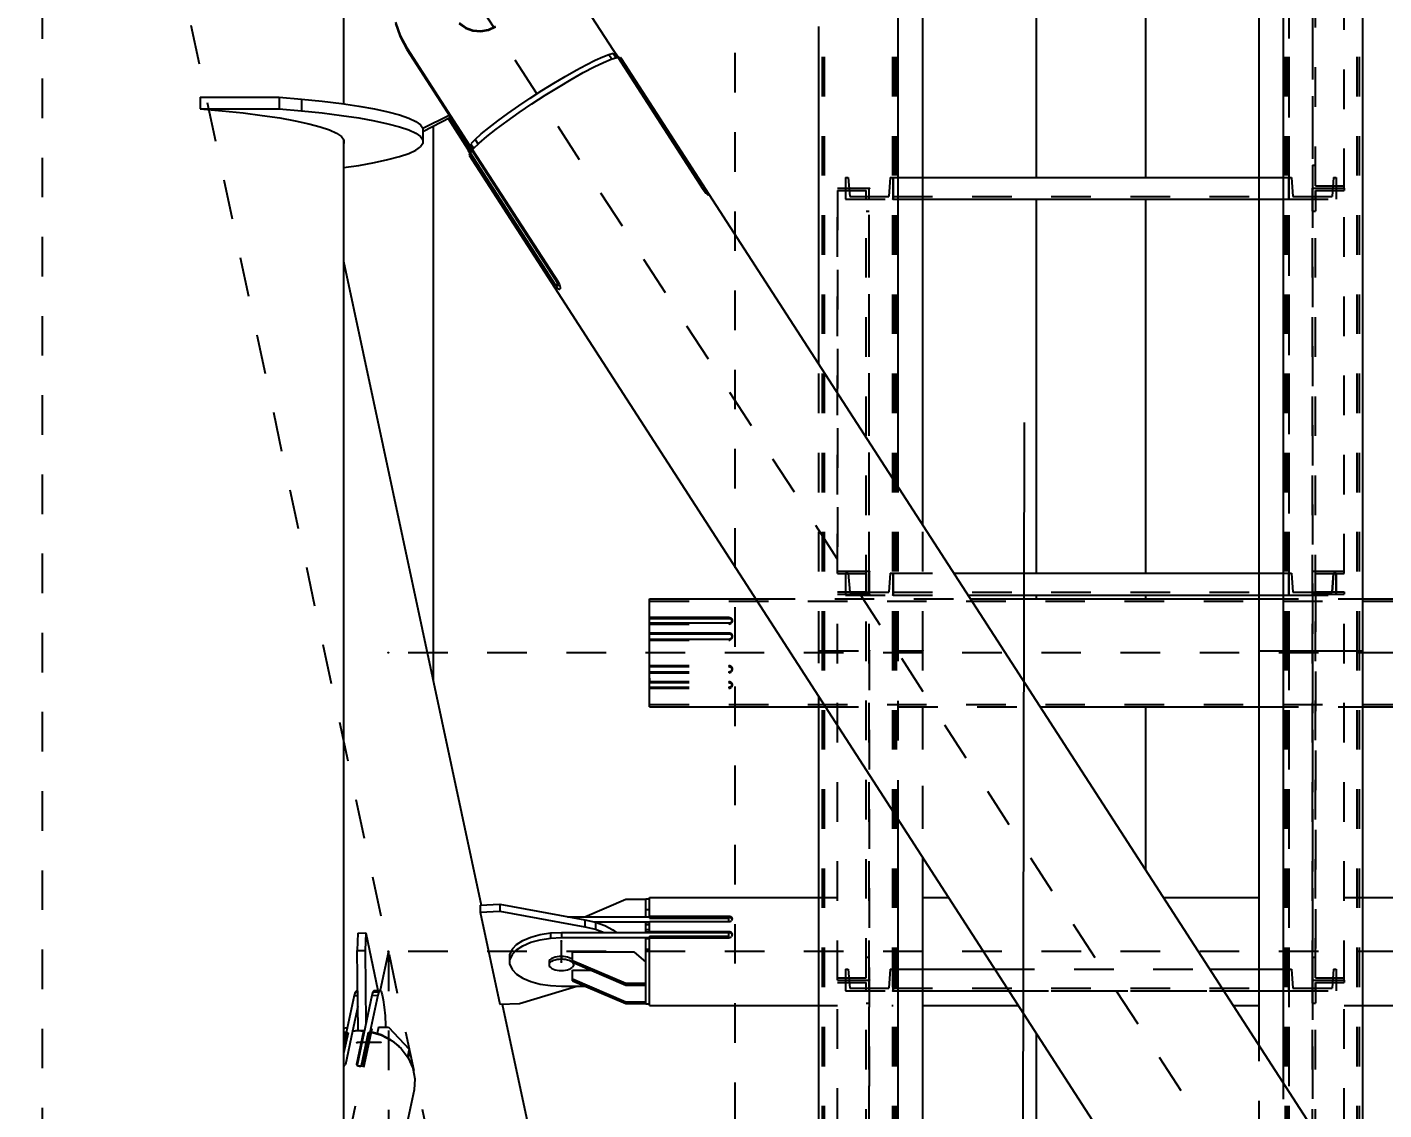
# Model space of a CAD drawing. Header units: millimetres. Extents: x 149919 to 150445, y 136651 to 136866.
# Drawn here: x 150370.775 to 150374.203, y 136803.275 to 136806.009 of the extents above; entities that cross this region are included whole.
import ezdxf

# ---------------------------------------------------------------- set-up
doc = ezdxf.new("R2010")
doc.units = ezdxf.units.MM
doc.header["$LTSCALE"] = 0.25
for name, pattern in [('CENTER', [50.8, 31.75, -6.35, 6.35, -6.35]), ('XKITLINE00', [0]), ('XKITLINE02', [4, 2, -2]), ('XKITLINE03', [6, 3, -1, 1, -1])]:
    doc.linetypes.add(name, pattern=pattern)
doc.styles.add('ROMANS', font='romans.shx')
doc.dimstyles.new('MD300', dxfattribs={"dimtxt": 2.5, "dimasz": 2.5, "dimexe": 1, "dimexo": 1, "dimgap": 0.5, "dimtad": 1, "dimdec": 1, "dimlfac": 50, "dimrnd": 0.5, "dimdsep": 46, "dimtxsty": 'ROMANS', "dimcen": 1, "dimclrd": 146, "dimclre": 146, "dimclrt": 30, "dimadec": 1, "dimazin": 2, "dimtfac": 1, "dimtdec": 1, "dimtmove": 0, "dimatfit": 1, "dimfxl": 1, "dimtolj": 1, "dimtzin": 0, "dimlwd": -1, "dimlwe": -1, "dimarcsym": 0})

# ---------------------------------------------------------------- blocks, each defined once
blk = doc.blocks.new('çatıı')
at = {"color": 8, "linetype": 'CENTER'}
for p, q in [((23075, 16877.2), (23075, 15209.12)), ((22900, 16010.75), (22900, 14354.32)), ((22900, 15740.27), (23075, 14920.27)), ((22900, 15740.27), (23430, 14920.27)), ((23031.21, 15327.62), (23031.21, 15332.93)), ((22987.5, 15330.27), (22900, 14920.27)), ((22987.5, 15330.27), (22987.5, 14510.27)), ((23342.5, 15330.27), (22987.5, 15330.27)), ((22985.57, 15307.31), (22979.6, 15307.23))]:
    blk.add_line(p, q, dxfattribs=at)
at = {"color": 1, "linetype": 'XKITLINE03'}
for p, q in [((23220.98, 16103.17), (23220.98, 15406.22)), ((23122.5, 15406.22), (23122.5, 16090.89)), ((23214.98, 16090.89), (23214.98, 15406.22)), ((23220.98, 15620.48), (23220.98, 15523.03)), ((23109, 15426.29), (23109, 15523.03)), ((23220.98, 15523.03), (23220.98, 15426.29)), ((23115, 15520.28), (23115, 15520.28)), ((23115, 15520.28), (23214.98, 15520.28)), ((23214.98, 15520.28), (23214.98, 15520.28)), ((23109, 15323.03), (23109, 15420.47)), ((23115, 15420.28), (23214.98, 15420.28)), ((23115, 15420.28), (23115, 15420.28)), ((23214.98, 15420.28), (23214.98, 15420.28)), ((23220.98, 15420.48), (23220.98, 15323.03)), ((23342.49, 15405.71), (22987.49, 15405.71)), ((23109, 15406.22), (23109, 13721.24)), ((23122.5, 13721.24), (23122.5, 15406.22)), ((23214.98, 15406.22), (23214.98, 13721.24)), ((23220.97, 15406.22), (23220.98, 13721.24)), ((23109, 15226.29), (23109, 15323.03)), ((23220.98, 15323.03), (23220.98, 15226.29)), ((23115, 15320.28), (23214.98, 15320.28)), ((23115, 15320.28), (23115, 15320.28)), ((23214.98, 15320.28), (23214.98, 15320.28))]:
    blk.add_line(p, q, dxfattribs=at)
at = {"color": 116, "linetype": 'XKITLINE02', "true_color": 0x136734}
for p, q in [((23115, 15406.22), (23115, 16090.89)), ((23115.85, 15406.22), (23115.85, 16090.89)), ((23122.5, 15406.22), (23122.5, 16090.89)), ((23214.13, 15406.22), (23214.13, 16090.89)), ((23214.98, 15406.22), (23214.98, 16090.89)), ((23214.53, 15406.22), (23214.53, 16090.12)), ((23215.06, 15406.22), (23215.06, 16090.06)), ((23232.3, 15406.22), (23232.3, 16090.06)), ((23232.83, 15406.22), (23232.83, 16090.12)), ((23207.48, 15406.22), (23207.48, 16028.83)), ((23122.5, 15406.22), (23122.5, 15976.69)), ((23207.48, 15406.22), (23207.48, 15763.1)), ((23220.98, 15626.28), (23220.98, 15528.83)), ((23221.78, 15523.61), (23221.78, 15626.28)), ((23228.98, 15523.03), (23228.98, 15621.06)), ((23220.98, 15620.48), (23220.98, 15523.03)), ((23115, 15406.22), (23115, 15583.87)), ((23115.45, 15406.22), (23115.45, 15583.02)), ((23114.92, 15406.22), (23114.92, 15582.49)), ((23097.15, 15406.22), (23097.15, 15564.72)), ((23097.68, 15406.22), (23097.68, 15565.26)), ((23220.98, 15528.83), (23220.98, 15523.03)), ((23220.98, 15528.83), (23221.78, 15528.83)), ((23103, 15525.78), (23103.68, 15525.78)), ((23103, 15525.78), (23103, 15520.28)), ((23103, 15525.78), (23103, 15520.28)), ((23103.68, 15525.78), (23104.06, 15520.98)), ((23103.68, 15525.78), (23104.06, 15520.98)), ((23114.32, 15525.78), (23113.94, 15520.98)), ((23114.32, 15525.78), (23113.94, 15520.98)), ((23114.32, 15525.78), (23115, 15525.78)), ((23115, 15525.78), (23115, 15520.28)), ((23115, 15525.78), (23115, 15520.28)), ((23115, 15520.28), (23115, 15525.78)), ((23115, 15525.78), (23122.5, 15525.78)), ((23207.48, 15525.78), (23214.98, 15525.78)), ((23214.98, 15525.78), (23214.98, 15520.28)), ((23214.98, 15525.78), (23215.66, 15525.78)), ((23214.98, 15525.78), (23214.98, 15520.28)), ((23214.98, 15520.28), (23214.98, 15525.78)), ((23215.66, 15525.78), (23216.04, 15520.98)), ((23215.66, 15525.78), (23216.04, 15520.98)), ((23226.3, 15525.78), (23225.92, 15520.98)), ((23226.3, 15525.78), (23225.92, 15520.98)), ((23226.3, 15525.78), (23226.98, 15525.78)), ((23226.98, 15525.78), (23226.98, 15520.28)), ((23226.98, 15525.78), (23226.98, 15520.28)), ((23101, 15425.71), (23101, 15523.03)), ((23101, 15523.03), (23109, 15523.03)), ((23101, 15522.44), (23101, 15425.71)), ((23101, 15522.44), (23108.2, 15522.44)), ((23108.2, 15420.46), (23108.2, 15522.44)), ((23109, 15420.46), (23109, 15523.03)), ((23220.98, 15523.03), (23228.98, 15523.03)), ((23220.98, 15517.2), (23220.98, 15523.03)), ((23220.98, 15523.03), (23228.98, 15523.03)), ((23221.78, 15523.61), (23228.98, 15523.61)), ((23221.78, 15522.44), (23221.78, 15517.2)), ((23221.78, 15522.44), (23228.98, 15522.44)), ((23221.78, 15420.46), (23221.78, 15522.44)), ((23228.98, 15523.03), (23228.98, 15522.44)), ((23228.98, 15425.71), (23228.98, 15523.03)), ((23103, 15520.28), (23115, 15520.28)), ((23104.06, 15520.98), (23113.94, 15520.98)), ((23115, 15520.98), (23214.98, 15520.98)), ((23115, 15520.28), (23122.5, 15520.28)), ((23207.48, 15520.28), (23214.98, 15520.28)), ((23214.98, 15520.28), (23226.98, 15520.28)), ((23216.04, 15520.98), (23225.92, 15520.98)), ((23220.98, 15420.46), (23220.98, 15520.98)), ((23108.2, 15517.2), (23109, 15517.2)), ((23220.98, 15517.2), (23221.78, 15517.2)), ((23096.3, 15406.22), (23096.3, 15478.55)), ((23116.3, 15406.22), (23116.3, 15447.61)), ((23122.5, 15406.22), (23122.5, 15438.02)), ((23101, 15426.29), (23109, 15426.29)), ((23101, 15425.71), (23108.2, 15425.71)), ((23103, 15425.78), (23103.68, 15425.78)), ((23103, 15425.78), (23103, 15420.28)), ((23103, 15425.78), (23103, 15420.28)), ((23103.68, 15425.78), (23104.06, 15420.98)), ((23103.68, 15425.78), (23104.06, 15420.98)), ((23108.2, 15323.61), (23108.2, 15426.28)), ((23108.2, 15426.28), (23109, 15426.28)), ((23108.2, 15425.71), (23108.2, 15420.46)), ((23109, 15426.29), (23109, 15420.46)), ((23109, 15323.03), (23109, 15426.28)), ((23114.32, 15425.78), (23113.94, 15420.98)), ((23114.32, 15425.78), (23113.94, 15420.98)), ((23114.32, 15425.78), (23115, 15425.78)), ((23115, 15420.28), (23115, 15425.78)), ((23115, 15425.78), (23130.41, 15425.78)), ((23115, 15425.78), (23115, 15420.28)), ((23115, 15425.78), (23115, 15420.28)), ((23207.48, 15425.78), (23214.98, 15425.78)), ((23214.98, 15420.28), (23214.98, 15425.78)), ((23214.98, 15425.78), (23214.98, 15420.28)), ((23214.98, 15425.78), (23215.66, 15425.78)), ((23214.98, 15425.78), (23214.98, 15420.28)), ((23215.66, 15425.78), (23216.04, 15420.98)), ((23215.66, 15425.78), (23216.04, 15420.98)), ((23220.98, 15426.29), (23228.98, 15426.29)), ((23220.98, 15420.48), (23220.98, 15426.28)), ((23220.98, 15426.28), (23221.78, 15426.28)), ((23221.78, 15323.61), (23221.78, 15426.28)), ((23221.78, 15425.71), (23228.98, 15425.71)), ((23225.92, 15420.98), (23226.3, 15425.78)), ((23226.3, 15425.78), (23225.92, 15420.98)), ((23226.3, 15425.78), (23226.98, 15425.78)), ((23226.98, 15420.28), (23226.98, 15425.78)), ((23226.98, 15425.78), (23226.98, 15420.28)), ((23053.5, 15418.75), (23276.47, 15418.75)), ((23080.28, 15419.35), (23134.57, 15419.35)), ((23101, 15323.03), (23101, 15421.06)), ((23101, 15421.06), (23108.2, 15421.06)), ((23101, 15420.47), (23109, 15420.47)), ((23103, 15420.28), (23115, 15420.28)), ((23104.06, 15420.98), (23113.94, 15420.98)), ((23108.2, 15420.46), (23109, 15420.46)), ((23115, 15420.98), (23214.98, 15420.98)), ((23115, 15420.28), (23133.97, 15420.28)), ((23207.48, 15420.28), (23214.98, 15420.28)), ((23207.48, 15419.35), (23233.68, 15419.35)), ((23214.98, 15420.28), (23226.98, 15420.28)), ((23216.04, 15420.98), (23225.92, 15420.98)), ((23220.98, 15420.98), (23220.98, 15328.83)), ((23220.98, 15420.48), (23228.98, 15420.48)), ((23220.98, 15323.03), (23220.98, 15420.48)), ((23220.98, 15420.46), (23221.78, 15420.46)), ((23221.78, 15421.06), (23228.98, 15421.06)), ((23221.78, 15420.98), (23221.78, 15328.83)), ((23228.98, 15421.06), (23228.98, 15420.48)), ((23228.98, 15323.03), (23228.98, 15421.06)), ((23053.5, 15414.36), (23053.5, 15416.69)), ((23053.5, 15413.46), (23053.5, 15415.6)), ((23053.5, 15412.97), (23073.5, 15412.97)), ((23073.5, 15413.25), (23073.5, 15412.97)), ((23073.5, 15412.97), (23073.77, 15413)), ((23073.77, 15413.29), (23073.77, 15413)), ((23073.77, 15413), (23074, 15413.1)), ((23074, 15414.53), (23074.02, 15414.51)), ((23074, 15413.1), (23074.19, 15413.26)), ((23074.31, 15413.46), (23074.19, 15413.26)), ((23074.35, 15413.68), (23074.31, 15413.46)), ((23074.35, 15413.68), (23074.33, 15413.82)), ((23074.35, 15413.96), (23074.35, 15413.68)), ((23053.5, 15408.88), (23073.5, 15408.88)), ((23073.5, 15409.18), (23073.5, 15408.88)), ((23073.5, 15408.88), (23073.77, 15408.92)), ((23073.77, 15408.92), (23074, 15409.05)), ((23074.04, 15409.09), (23074, 15409.05)), ((23074.04, 15409.09), (23074.19, 15409.23)), ((23074.31, 15409.45), (23074.19, 15409.23)), ((23074.35, 15409.7), (23074.31, 15409.45)), ((23074.35, 15409.7), (23074.33, 15409.84)), ((23074.35, 15409.98), (23074.35, 15409.7)), ((23053.5, 15402.24), (23053.5, 15406.22)), ((23096.3, 15406.22), (23116.3, 15406.22)), ((23096.3, 14943.1), (23096.3, 15406.22)), ((23096.3, 15406.22), (23116.3, 15406.22)), ((23097.15, 13721.24), (23097.15, 15406.22)), ((23097.68, 13721.24), (23097.68, 15406.22)), ((23114.92, 13721.24), (23114.92, 15406.22)), ((23115, 13721.24), (23115, 15406.22)), ((23115, 15406.22), (23122.5, 15406.22)), ((23115, 15406.22), (23122.5, 15406.22)), ((23115.45, 13721.24), (23115.45, 15406.22)), ((23115.85, 13721.24), (23115.85, 15406.22)), ((23116.3, 13723.56), (23116.3, 15406.22)), ((23122.5, 14302.1), (23122.5, 15406.22)), ((23207.48, 15406.22), (23214.98, 15406.22)), ((23207.48, 15406.22), (23214.98, 15406.22)), ((23214.13, 13721.24), (23214.13, 15406.22)), ((23214.53, 13721.24), (23214.52, 15406.22)), ((23214.98, 13721.24), (23214.98, 15406.22)), ((23215.06, 13721.24), (23215.06, 15406.22)), ((23232.3, 13721.24), (23232.29, 15406.22)), ((23232.83, 13721.24), (23232.82, 15406.22)), ((23053.5, 15402.53), (23073.5, 15402.53)), ((23053.5, 15402.24), (23073.5, 15402.24)), ((23073.5, 15402.53), (23073.77, 15402.49)), ((23073.5, 15402.53), (23073.5, 15402.24)), ((23073.5, 15402.24), (23073.77, 15402.17)), ((23073.77, 15402.49), (23074, 15402.36)), ((23073.77, 15402.17), (23074, 15402.08)), ((23074, 15402.36), (23074.04, 15402.33)), ((23074, 15402.08), (23074.19, 15401.9)), ((23074, 15401.07), (23074.19, 15401.25)), ((23074.04, 15402.33), (23074.19, 15402.18)), ((23074.19, 15402.18), (23074.31, 15401.96)), ((23074.19, 15401.9), (23074.31, 15401.68)), ((23074.31, 15401.47), (23074.19, 15401.25)), ((23074.31, 15401.96), (23074.35, 15401.72)), ((23074.35, 15401.72), (23074.31, 15401.47)), ((23074.31, 15401.68), (23074.35, 15401.44)), ((23074.35, 15401.44), (23074.31, 15401.19)), ((23074.35, 15401.72), (23074.35, 15401.44)), ((23053.5, 15400.92), (23073.5, 15400.92)), ((23053.5, 15400.64), (23073.5, 15400.64)), ((23053.5, 15399.33), (23053.5, 15398.16)), ((23053.5, 15398.44), (23073.5, 15398.44)), ((23053.5, 15398.16), (23073.5, 15398.16)), ((23073.5, 15400.92), (23073.77, 15400.96)), ((23073.5, 15400.92), (23073.5, 15400.64)), ((23073.5, 15400.64), (23073.77, 15400.68)), ((23073.5, 15398.44), (23073.77, 15398.41)), ((23073.5, 15398.44), (23073.5, 15398.16)), ((23073.5, 15398.16), (23073.77, 15398.13)), ((23073.77, 15400.96), (23074, 15401.07)), ((23073.77, 15400.96), (23073.77, 15400.68)), ((23073.77, 15400.68), (23074, 15400.79)), ((23073.77, 15398.41), (23074, 15398.31)), ((23073.77, 15398.41), (23073.77, 15398.13)), ((23073.77, 15398.13), (23074, 15398.03)), ((23074, 15400.79), (23074.19, 15400.97)), ((23074, 15398.31), (23074.19, 15398.15)), ((23074, 15398.03), (23074.19, 15397.87)), ((23074.31, 15401.19), (23074.19, 15400.97)), ((23074.19, 15398.15), (23074.31, 15397.96)), ((23074.19, 15397.87), (23074.31, 15397.68)), ((23074.31, 15397.96), (23074.35, 15397.74)), ((23053.5, 15397.05), (23073.5, 15397.05)), ((23053.5, 15396.76), (23073.5, 15396.76)), ((23073.5, 15397.05), (23073.77, 15397.08)), ((23073.5, 15397.05), (23073.5, 15396.76)), ((23073.5, 15396.76), (23073.77, 15396.8)), ((23073.77, 15397.08), (23074, 15397.17)), ((23073.77, 15396.8), (23074, 15396.88)), ((23074, 15397.17), (23074.04, 15397.19)), ((23074, 15396.88), (23074.19, 15397.04)), ((23074.04, 15397.19), (23074.19, 15397.32)), ((23074.31, 15397.52), (23074.19, 15397.32)), ((23074.31, 15397.24), (23074.19, 15397.04)), ((23074.35, 15397.46), (23074.31, 15397.68)), ((23074.33, 15397.6), (23074.31, 15397.52)), ((23074.35, 15397.46), (23074.31, 15397.24)), ((23074.35, 15397.74), (23074.33, 15397.6)), ((23074.35, 15397.74), (23074.35, 15397.46)), ((23053.5, 15393.64), (23053.5, 15393.75)), ((23053.5, 15392.67), (23276.47, 15392.67)), ((23096.3, 15392.07), (23152.2, 15392.07)), ((23207.48, 15392.07), (23233.67, 15392.07)), ((23108.2, 15328.83), (23109, 15328.83)), ((23220.98, 15328.83), (23220.98, 15323.03)), ((23220.98, 15328.83), (23221.78, 15328.83)), ((23101, 15323.61), (23108.2, 15323.61)), ((23101, 15323.03), (23109, 15323.03)), ((23101, 15225.71), (23101, 15323.03)), ((23101, 15323.03), (23109, 15323.03)), ((23101, 15322.44), (23108.2, 15322.44)), ((23103, 15325.78), (23103.68, 15325.78)), ((23103, 15325.78), (23103, 15320.28)), ((23103, 15325.78), (23103, 15320.28)), ((23103.68, 15325.78), (23104.06, 15320.98)), ((23103.68, 15325.78), (23104.06, 15320.98)), ((23108.2, 15220.46), (23108.2, 15322.44)), ((23109, 15220.46), (23109, 15323.03)), ((23114.32, 15325.78), (23113.94, 15320.98)), ((23114.32, 15325.78), (23113.94, 15320.98)), ((23114.32, 15325.78), (23115, 15325.78)), ((23115, 15320.28), (23115, 15325.78)), ((23115, 15325.78), (23122.5, 15325.78)), ((23115, 15325.78), (23115, 15320.28)), ((23115, 15325.78), (23115, 15320.28)), ((23140.76, 15325.78), (23195.05, 15325.78)), ((23207.48, 15325.78), (23214.98, 15325.78)), ((23214.98, 15320.28), (23214.98, 15325.78)), ((23214.98, 15325.78), (23214.98, 15320.28)), ((23214.98, 15325.78), (23215.66, 15325.78)), ((23214.98, 15325.78), (23214.98, 15320.28)), ((23215.66, 15325.78), (23216.04, 15320.98)), ((23215.66, 15325.78), (23216.04, 15320.98)), ((23220.98, 15323.03), (23228.98, 15323.03)), ((23220.98, 15317.2), (23220.98, 15323.03)), ((23220.98, 15323.03), (23228.98, 15323.03)), ((23221.78, 15323.61), (23228.98, 15323.61)), ((23221.78, 15322.44), (23221.78, 15317.2)), ((23221.78, 15322.44), (23228.98, 15322.44)), ((23221.78, 15220.46), (23221.78, 15322.44)), ((23226.3, 15325.78), (23225.92, 15320.98)), ((23226.3, 15325.78), (23225.92, 15320.98)), ((23226.3, 15325.78), (23226.98, 15325.78)), ((23226.98, 15325.78), (23226.98, 15320.28)), ((23226.98, 15325.78), (23226.98, 15320.28)), ((23228.98, 15323.03), (23228.98, 15322.44)), ((23228.98, 15225.71), (23228.98, 15323.03)), ((23103, 15320.28), (23115, 15320.28)), ((23104.06, 15320.98), (23113.94, 15320.98)), ((23115, 15320.98), (23214.98, 15320.98)), ((23115, 15320.28), (23122.5, 15320.28)), ((23144.32, 15320.28), (23198.6, 15320.28)), ((23207.48, 15320.28), (23214.98, 15320.28)), ((23214.98, 15320.28), (23226.98, 15320.28)), ((23216.04, 15320.98), (23225.92, 15320.98)), ((23220.98, 15220.46), (23220.98, 15320.98)), ((23108.2, 15317.2), (23109, 15317.2)), ((23220.98, 15317.2), (23221.78, 15317.2)), ((23207.48, 15222.55), (23207.48, 15306.54)), ((23213.68, 15212.96), (23213.68, 15296.95))]:
    blk.add_line(p, q, dxfattribs=at)
at = {"color": 7, "linetype": 'XKITLINE00'}
for p, q in [((23122.5, 15438.02), (23122.5, 15717.45)), ((23207.48, 15406.22), (23207.48, 15717.45)), ((23213.68, 15406.22), (23213.68, 15717.45)), ((23233.68, 15406.22), (23233.68, 15717.45)), ((23116.3, 15447.61), (23116.3, 15583.87)), ((23096.3, 15478.55), (23096.3, 15563.87)), ((23122.5, 15525.78), (23207.48, 15525.78)), ((23122.5, 15520.28), (23207.48, 15520.28)), ((23130.41, 15425.78), (23207.48, 15425.78)), ((23053.5, 15419.35), (23080.28, 15419.35)), ((23053.5, 15413.46), (23053.5, 15419.35)), ((23133.97, 15420.28), (23207.48, 15420.28)), ((23134.57, 15419.35), (23207.48, 15419.35)), ((23233.68, 15419.35), (23276.47, 15419.35)), ((23053.5, 15414.66), (23073.5, 15414.66)), ((23053.5, 15414.36), (23073.5, 15414.36)), ((23053.5, 15410.49), (23053.5, 15413.46)), ((23053.5, 15413.25), (23073.5, 15413.25)), ((23073.5, 15414.66), (23073.77, 15414.61)), ((23073.5, 15414.66), (23073.5, 15414.36)), ((23073.5, 15414.36), (23073.77, 15414.33)), ((23073.5, 15413.25), (23073.77, 15413.29)), ((23073.77, 15414.61), (23074, 15414.53)), ((23073.77, 15414.33), (23074, 15414.24)), ((23073.77, 15413.29), (23074, 15413.39)), ((23074, 15414.24), (23074.04, 15414.22)), ((23074, 15413.39), (23074.19, 15413.54)), ((23074.02, 15414.51), (23074.19, 15414.37)), ((23074.04, 15414.22), (23074.19, 15414.09)), ((23074.19, 15414.37), (23074.31, 15414.18)), ((23074.19, 15414.09), (23074.31, 15413.9)), ((23074.31, 15413.74), (23074.19, 15413.54)), ((23074.31, 15414.18), (23074.35, 15413.96)), ((23074.35, 15413.96), (23074.31, 15413.74)), ((23074.33, 15413.82), (23074.31, 15413.9)), ((23053.5, 15410.78), (23073.5, 15410.78)), ((23053.5, 15410.49), (23073.5, 15410.49)), ((23053.5, 15409.18), (23053.5, 15410.49)), ((23053.5, 15406.22), (23053.5, 15409.18)), ((23053.5, 15409.18), (23073.5, 15409.18)), ((23073.5, 15410.78), (23073.77, 15410.74)), ((23073.5, 15410.78), (23073.5, 15410.49)), ((23073.5, 15410.49), (23073.77, 15410.46)), ((23073.5, 15409.18), (23073.77, 15409.24)), ((23073.77, 15410.74), (23074, 15410.62)), ((23073.77, 15410.74), (23073.77, 15410.46)), ((23073.77, 15410.46), (23074, 15410.34)), ((23073.77, 15409.24), (23074, 15409.33)), ((23074, 15410.62), (23074.19, 15410.45)), ((23074, 15410.34), (23074.19, 15410.17)), ((23074, 15409.33), (23074.19, 15409.51)), ((23074.19, 15410.45), (23074.31, 15410.22)), ((23074.19, 15410.17), (23074.31, 15409.94)), ((23074.31, 15409.73), (23074.19, 15409.51)), ((23074.31, 15410.22), (23074.35, 15409.98)), ((23074.35, 15409.98), (23074.31, 15409.73)), ((23074.33, 15409.84), (23074.31, 15409.94)), ((23053.5, 15400.25), (23053.5, 15406.22)), ((23207.48, 15406.22), (23213.67, 15406.22)), ((23207.48, 15306.54), (23207.48, 15406.22)), ((23207.48, 15406.22), (23213.67, 15406.22)), ((23213.67, 15406.22), (23233.67, 15406.22)), ((23213.68, 15296.95), (23213.67, 15406.22)), ((23213.68, 15406.22), (23233.68, 15406.22)), ((23233.68, 15266.01), (23233.67, 15406.22)), ((23053.5, 15393.64), (23053.5, 15400.25)), ((23096.3, 14943.1), (23096.3, 15394.56)), ((23053.5, 15392.07), (23053.5, 15393.64)), ((23053.5, 15392.07), (23096.3, 15392.07)), ((23152.2, 15392.07), (23207.48, 15392.07)), ((23233.67, 15392.07), (23276.47, 15392.07)), ((23116.3, 14943.1), (23116.3, 15363.62)), ((23122.5, 14943.1), (23122.5, 15354.03)), ((23122.5, 15325.78), (23140.76, 15325.78)), ((23195.05, 15325.78), (23207.48, 15325.78)), ((23122.5, 15320.28), (23144.32, 15320.28)), ((23198.6, 15320.28), (23207.48, 15320.28))]:
    blk.add_line(p, q, dxfattribs=at)
at = {"color": 8, "linetype": 'XKITLINE00'}
for p, q in [((22976.19, 15637.34), (22976.2, 15544.33)), ((23151.2, 15620.28), (23151.2, 15525.78)), ((23178.8, 15620.28), (23178.8, 15525.78)), ((23028.85, 15581.81), (23045.46, 15556.1)), ((22989.32, 15565.01), (22990.46, 15561.63)), ((22989.32, 15564.63), (22990.46, 15561.24)), ((23005.38, 15564.77), (23007.01, 15563.65)), ((23005.38, 15564.67), (23007.01, 15563.55)), ((23005.38, 15564.67), (23007.01, 15563.55)), ((23005.38, 15564.57), (23007.01, 15563.44)), ((23007.01, 15563.65), (23008.87, 15562.98)), ((23007.01, 15563.55), (23008.87, 15562.88)), ((23007.01, 15563.55), (23008.87, 15562.88)), ((23007.01, 15563.44), (23008.87, 15562.78)), ((23008.87, 15562.98), (23010.85, 15562.81)), ((23008.87, 15562.88), (23010.85, 15562.71)), ((23008.87, 15562.88), (23010.85, 15562.71)), ((23008.87, 15562.78), (23010.85, 15562.61)), ((23010.85, 15562.81), (23012.8, 15563.16)), ((23010.85, 15562.71), (23012.8, 15563.06)), ((23010.85, 15562.71), (23012.8, 15563.06)), ((23010.85, 15562.61), (23012.8, 15562.96)), ((23012.8, 15563.16), (23014.6, 15564)), ((23012.8, 15563.06), (23014.6, 15563.9)), ((23012.8, 15563.06), (23014.6, 15563.9)), ((23012.8, 15562.96), (23014.6, 15563.79)), ((22990.46, 15561.63), (22990.46, 15561.24)), ((22990.46, 15561.63), (22992.14, 15558.47)), ((22990.46, 15561.24), (22992.14, 15558.09)), ((22992.14, 15558.47), (23008.77, 15532.75)), ((22992.14, 15558.47), (22992.14, 15558.09)), ((22992.14, 15558.09), (23030.35, 15498.97)), ((23039.73, 15555.38), (23041.65, 15556.25)), ((23041.65, 15556.25), (23043.18, 15556.83)), ((23041.85, 15554.83), (23043.78, 15555.64)), ((23043.18, 15556.83), (23044.28, 15557.12)), ((23043.18, 15556.83), (23043.92, 15555.69)), ((23043.78, 15555.64), (23045.19, 15556.08)), ((23044.28, 15557.12), (23044.99, 15556.02)), ((23044.84, 15557.06), (23044.91, 15557.1)), ((23044.91, 15557.1), (23045.07, 15556.99)), ((23044.91, 15557.1), (23045.71, 15555.85)), ((23045.07, 15556.99), (23045.78, 15555.89)), ((23045.19, 15556.08), (23045.47, 15556.1)), ((23045.47, 15556.1), (23067.06, 15522.7)), ((23045.66, 15555.81), (23046.1, 15556.1)), ((23045.66, 15555.81), (23045.71, 15555.85)), ((23046.1, 15556.1), (23046.35, 15555.83)), ((23046.1, 15556.1), (23067.69, 15522.7)), ((23046.35, 15555.83), (23322.11, 15129.19)), ((23032.19, 15551.29), (23034.94, 15552.86)), ((23033.7, 15550.51), (23036.74, 15552.23)), ((23034.94, 15552.86), (23037.48, 15554.24)), ((23036.74, 15552.23), (23039.48, 15553.68)), ((23037.48, 15554.24), (23039.73, 15555.38)), ((23039.48, 15553.68), (23041.85, 15554.83)), ((23026.31, 15547.69), (23029.29, 15549.55)), ((23029.29, 15549.55), (23032.19, 15551.29)), ((23030.46, 15548.58), (23033.7, 15550.51)), ((22939.95, 15546.04), (22959.95, 15546.04)), ((22939.95, 15546.04), (22939.95, 15543.07)), ((22959.95, 15546.04), (22965.55, 15545.56)), ((22959.95, 15546.04), (22959.95, 15543.07)), ((22965.55, 15545.56), (22970.79, 15545.02)), ((22965.55, 15545.56), (22965.55, 15542.58)), ((23020.43, 15543.81), (23023.33, 15545.76)), ((23023.33, 15545.76), (23026.31, 15547.69)), ((23023.78, 15544.33), (23027.12, 15546.5)), ((23027.12, 15546.5), (23030.46, 15548.58)), ((22939.95, 15543.07), (22945.55, 15542.58)), ((22939.95, 15543.07), (22959.95, 15543.07)), ((22945.55, 15542.58), (22950.79, 15542.04)), ((22950.79, 15542.04), (22955.63, 15541.44)), ((22959.95, 15543.07), (22965.55, 15542.58)), ((22965.55, 15542.58), (22970.79, 15542.04)), ((22970.79, 15545.02), (22975.63, 15544.41)), ((22970.79, 15542.04), (22975.63, 15541.44)), ((22975.63, 15544.41), (22980.04, 15543.76)), ((22980.04, 15543.76), (22983.97, 15543.06)), ((22983.97, 15543.06), (22987.4, 15542.32)), ((22987.4, 15542.32), (22990.3, 15541.54)), ((23015.14, 15540.03), (23017.68, 15541.88)), ((23017.5, 15540), (23020.54, 15542.14)), ((23017.68, 15541.88), (23020.43, 15543.81)), ((23020.54, 15542.14), (23023.78, 15544.33)), ((22955.63, 15541.44), (22960.04, 15540.79)), ((22960.04, 15540.79), (22963.97, 15540.09)), ((22963.97, 15540.09), (22967.4, 15539.34)), ((22967.4, 15539.34), (22970.3, 15538.57)), ((22970.3, 15538.57), (22972.65, 15537.76)), ((22975.63, 15541.44), (22980.04, 15540.79)), ((22980.04, 15540.79), (22983.97, 15540.09)), ((22983.97, 15540.09), (22987.4, 15539.34)), ((22987.4, 15539.34), (22990.3, 15538.57)), ((22990.3, 15541.54), (22992.65, 15540.74)), ((22990.3, 15538.57), (22992.65, 15537.76)), ((22992.65, 15540.74), (22994.43, 15539.91)), ((22994.43, 15539.91), (22995.62, 15539.06)), ((22995.62, 15539.06), (22996.22, 15538.2)), ((22996.22, 15538.17), (23002.85, 15541.53)), ((22996.22, 15537.4), (23003.22, 15540.95)), ((22998.8, 15538.71), (22998.8, 15398.75)), ((23002.6, 15540.64), (23007.52, 15533.02)), ((23002.79, 15540.73), (23007.61, 15533.26)), ((23012.89, 15538.3), (23015.14, 15540.03)), ((23014.75, 15537.96), (23017.5, 15540)), ((22972.65, 15537.76), (22974.43, 15536.93)), ((22974.43, 15536.93), (22975.62, 15536.08)), ((22975.62, 15536.08), (22976.22, 15535.23)), ((22976.2, 15535.26), (22976.2, 14963.53)), ((22976.22, 15535.23), (22976.22, 15534.36)), ((22992.65, 15537.76), (22994.43, 15536.93)), ((22994.43, 15536.93), (22995.62, 15536.08)), ((22995.62, 15536.08), (22996.22, 15535.23)), ((22996.22, 15538.2), (22996.22, 15535.23)), ((22996.22, 15535.23), (22996.22, 15534.37)), ((23009.44, 15535.38), (23008.33, 15534.26)), ((23009.44, 15535.38), (23010.97, 15536.74)), ((23009.44, 15535.38), (23010.2, 15534.2)), ((23010.46, 15534.45), (23012.38, 15536.09)), ((23010.97, 15536.74), (23012.89, 15538.3)), ((23012.38, 15536.09), (23014.75, 15537.96)), ((22976.22, 15534.36), (22976.2, 15534.33)), ((22990.3, 15531.02), (22992.65, 15531.83)), ((22992.65, 15531.83), (22994.43, 15532.66)), ((22994.43, 15532.66), (22995.62, 15533.51)), ((22996.22, 15534.37), (22995.62, 15533.51)), ((23007.55, 15533.13), (23007.49, 15532.88)), ((23007.49, 15532.88), (23007.55, 15532.7)), ((23007.71, 15533.45), (23007.55, 15533.13)), ((23007.55, 15533.13), (23008.26, 15532.03)), ((23007.55, 15532.7), (23008.09, 15531.86)), ((23007.71, 15533.45), (23007.96, 15533.61)), ((23007.71, 15533.45), (23008.52, 15532.2)), ((23008.13, 15531.95), (23007.88, 15531.36)), ((23008.13, 15531.95), (23008.77, 15532.36)), ((23008.13, 15531.95), (23029.72, 15498.55)), ((23008.33, 15534.26), (23009.07, 15533.12)), ((23008.52, 15532.2), (23008.77, 15532.36)), ((23009.04, 15533.09), (23008.77, 15532.77)), ((23008.77, 15532.77), (23030.36, 15499.36)), ((23008.77, 15532.75), (23008.77, 15532.6)), ((23008.77, 15532.6), (23008.84, 15532.66)), ((23008.77, 15532.6), (23030.35, 15499.2)), ((23009.04, 15533.09), (23010.46, 15534.45)), ((22976.2, 15528.24), (22980.04, 15528.8)), ((22980.04, 15528.8), (22983.97, 15529.5)), ((22983.97, 15529.5), (22987.4, 15530.25)), ((22987.4, 15530.25), (22990.3, 15531.02)), ((23007.88, 15531.36), (23283.64, 15104.72)), ((23067.06, 15522.7), (23067.27, 15522.38)), ((23067.25, 15522.42), (23067.68, 15522.69)), ((23067.27, 15522.38), (23067.5, 15522.08)), ((23067.48, 15522.12), (23067.89, 15522.38)), ((23067.5, 15522.08), (23067.72, 15521.82)), ((23067.69, 15522.7), (23067.9, 15522.38)), ((23067.72, 15521.82), (23067.92, 15521.61)), ((23067.9, 15522.38), (23068.08, 15522.09)), ((23067.92, 15521.61), (23068.1, 15521.47)), ((23068.08, 15522.09), (23068.24, 15521.85)), ((23068.1, 15521.47), (23068.23, 15521.4)), ((23068.23, 15521.4), (23068.32, 15521.4)), ((23068.24, 15521.85), (23068.3, 15521.74)), ((23068.3, 15521.74), (23068.33, 15521.64)), ((23068.35, 15521.49), (23068.32, 15521.4)), ((23068.33, 15521.64), (23068.35, 15521.49)), ((23151.2, 15520.28), (23151.2, 15425.78)), ((23178.8, 15520.28), (23178.8, 15425.78)), ((22976.2, 15504.65), (23010.92, 15341.95)), ((23029.72, 15498.55), (23030.53, 15499.07)), ((23029.72, 15498.55), (23029.93, 15498.24)), ((23029.93, 15498.24), (23030.7, 15498.73)), ((23029.93, 15498.24), (23030.14, 15497.96)), ((23030.14, 15497.96), (23030.32, 15497.74)), ((23030.32, 15497.74), (23030.41, 15497.64)), ((23030.35, 15499.2), (23030.42, 15499.26)), ((23030.35, 15499.2), (23030.35, 15498.97)), ((23030.35, 15498.97), (23030.53, 15499.08)), ((23030.36, 15499.36), (23030.55, 15499.03)), ((23030.41, 15497.64), (23030.5, 15497.59)), ((23030.5, 15497.59), (23030.67, 15497.53)), ((23030.55, 15499.03), (23030.72, 15498.69)), ((23030.67, 15497.53), (23030.81, 15497.55)), ((23030.72, 15498.69), (23030.84, 15498.37)), ((23030.9, 15497.66), (23030.81, 15497.55)), ((23030.84, 15498.37), (23030.91, 15498.08)), ((23030.93, 15497.84), (23030.9, 15497.66)), ((23030.91, 15498.08), (23030.93, 15497.84)), ((23151.2, 15420.28), (23151.2, 15419.35)), ((23178.8, 15420.28), (23178.8, 15419.35)), ((23178.8, 15392.07), (23178.8, 15350.92)), ((23037.16, 15339.05), (23047.51, 15343.45)), ((23047.51, 15343.45), (23052.51, 15343.45)), ((23052.51, 15342.28), (23052.51, 15343.52)), ((23052.51, 15343.52), (23053.51, 15343.52)), ((23053.51, 15343.92), (23101, 15343.92)), ((23053.51, 15342.79), (23053.51, 15343.92)), ((23114.72, 15343.92), (23115, 15343.92)), ((23122.5, 15343.92), (23129.04, 15343.92)), ((23183.32, 15343.92), (23207.48, 15343.92)), ((23214.98, 15343.92), (23215.26, 15343.92)), ((23228.98, 15343.92), (23276.48, 15343.92)), ((23010.72, 15341.95), (23015.69, 15342.18)), ((23010.72, 15341.95), (23010.72, 15340.18)), ((23010.72, 15340.18), (23015.69, 15340.41)), ((23010.72, 15340.18), (23015.68, 15316.92)), ((23015.69, 15342.18), (23015.69, 15340.41)), ((23015.69, 15342.18), (23037.15, 15338.25)), ((23015.69, 15340.41), (23037.15, 15336.48)), ((23052.51, 15339.05), (23052.51, 15342.28)), ((23052.51, 15340.88), (23053.51, 15340.88)), ((23053.51, 15339.05), (23053.51, 15342.79)), ((23032.8, 15339.05), (23053.51, 15339.05)), ((23037.15, 15338.25), (23037.15, 15336.48)), ((23037.15, 15338.25), (23039.82, 15337.63)), ((23037.15, 15336.48), (23039.82, 15335.86)), ((23039.41, 15337.72), (23053.51, 15337.72)), ((23039.82, 15337.63), (23039.82, 15335.86)), ((23039.82, 15337.63), (23042.19, 15336.79)), ((23042.19, 15336.79), (23044.2, 15335.76)), ((23052.51, 15336.47), (23052.51, 15337.67)), ((23052.51, 15337.67), (23053.51, 15337.67)), ((23052.51, 15337.08), (23053.51, 15337.08)), ((23052.51, 15335.07), (23052.51, 15336.47)), ((23053.51, 15339.22), (23073.51, 15339.22)), ((23053.51, 15339.05), (23053.51, 15338.65)), ((23053.51, 15338.93), (23073.51, 15338.93)), ((23053.51, 15338.65), (23073.51, 15338.65)), ((23053.51, 15335.07), (23053.51, 15337.82)), ((23053.51, 15337.82), (23073.51, 15337.82)), ((23073.51, 15339.22), (23073.51, 15338.93)), ((23073.51, 15339.22), (23073.77, 15339.18)), ((23073.51, 15337.82), (23073.51, 15338.93)), ((23073.51, 15337.82), (23073.77, 15337.85)), ((23073.53, 15338.93), (23073.77, 15338.9)), ((23073.77, 15339.18), (23074.01, 15339.1)), ((23073.77, 15338.9), (23074.01, 15338.81)), ((23073.77, 15337.85), (23074.01, 15337.95)), ((23074.01, 15338.81), (23074.04, 15338.79)), ((23074.01, 15337.95), (23074.2, 15338.11)), ((23074.03, 15339.08), (23074.2, 15338.94)), ((23074.04, 15338.79), (23074.2, 15338.66)), ((23074.2, 15338.94), (23074.32, 15338.74)), ((23074.2, 15338.66), (23074.32, 15338.46)), ((23074.32, 15338.31), (23074.2, 15338.11)), ((23074.32, 15338.74), (23074.36, 15338.53)), ((23074.36, 15338.53), (23074.32, 15338.31)), ((23074.32, 15338.46), (23074.33, 15338.38)), ((22979.8, 15334.91), (22979.61, 15330.5)), ((22979.8, 15334.91), (22981.79, 15334.94)), ((22981.79, 15334.94), (22981.6, 15330.53)), ((22981.79, 15334.94), (22984.87, 15320.4)), ((23019.87, 15332.01), (23021.48, 15333.05)), ((23021.48, 15333.05), (23023.51, 15333.9)), ((23023.51, 15333.9), (23025.88, 15334.54)), ((23023.51, 15332.58), (23025.88, 15333.22)), ((23025.88, 15334.54), (23028.49, 15334.94)), ((23025.88, 15333.22), (23028.49, 15333.61)), ((23028.49, 15334.94), (23031.21, 15335.07)), ((23028.49, 15334.94), (23028.49, 15333.61)), ((23028.49, 15333.61), (23031.21, 15333.75)), ((23031.21, 15335.07), (23031.21, 15333.75)), ((23031.21, 15335.07), (23073.51, 15335.07)), ((23031.21, 15333.75), (23053.51, 15333.75)), ((23039.82, 15335.86), (23042.05, 15335.07)), ((23044.2, 15335.76), (23045.12, 15335.07)), ((23052.51, 15335.84), (23053.51, 15335.84)), ((23052.51, 15335.19), (23053.51, 15335.19)), ((23052.51, 15333.55), (23053.51, 15333.55)), ((23052.51, 15328.16), (23052.51, 15333.55)), ((23053.51, 15335.34), (23073.51, 15335.34)), ((23053.51, 15335.19), (23053.51, 15335.07)), ((23053.51, 15334.14), (23053.51, 15333.75)), ((23053.51, 15334.14), (23073.51, 15334.14)), ((23053.51, 15316.63), (23053.51, 15333.74)), ((23053.51, 15333.74), (23073.51, 15333.74)), ((23073.51, 15335.34), (23073.51, 15335.07)), ((23073.51, 15335.34), (23073.77, 15335.3)), ((23073.51, 15333.74), (23073.51, 15335.07)), ((23073.51, 15335.06), (23073.77, 15335.02)), ((23073.51, 15333.74), (23073.77, 15333.81)), ((23073.77, 15335.3), (23073.77, 15335.02)), ((23073.77, 15335.3), (23074.01, 15335.19)), ((23073.77, 15335.02), (23074.01, 15334.91)), ((23073.77, 15333.81), (23074.01, 15333.9)), ((23074.01, 15335.19), (23074.2, 15335.01)), ((23074.01, 15334.91), (23074.2, 15334.73)), ((23074.01, 15333.9), (23074.2, 15334.08)), ((23074.2, 15335.01), (23074.32, 15334.79)), ((23074.2, 15334.73), (23074.32, 15334.51)), ((23074.32, 15334.3), (23074.2, 15334.08)), ((23074.32, 15334.79), (23074.36, 15334.55)), ((23074.36, 15334.55), (23074.32, 15334.3)), ((23074.32, 15334.51), (23074.34, 15334.41)), ((22979.61, 15330.5), (22981.6, 15330.53)), ((22979.85, 15310.34), (22979.61, 15330.5)), ((22981.6, 15330.53), (22981.82, 15311.99)), ((23018.75, 15330.84), (23018.18, 15329.59)), ((23018.18, 15326.98), (23018.18, 15329.59)), ((23018.75, 15329.51), (23018.18, 15328.26)), ((23019.87, 15332.01), (23018.75, 15330.84)), ((23019.87, 15330.68), (23018.75, 15329.51)), ((23019.87, 15330.68), (23021.48, 15331.72)), ((23021.48, 15331.72), (23023.51, 15332.58)), ((23034.01, 15327.52), (23034.01, 15330.19)), ((23034.01, 15330.19), (23049.51, 15330.19)), ((23049.51, 15330.19), (23052.51, 15327.54)), ((23052.51, 15330.87), (23053.51, 15330.87)), ((23018.18, 15326.98), (23018.75, 15325.73)), ((23028.16, 15327.87), (23028.11, 15327.62)), ((23028.11, 15327.62), (23028.11, 15326.92)), ((23028.16, 15327.17), (23028.11, 15326.92)), ((23028.11, 15326.92), (23028.16, 15326.66)), ((23028.3, 15328.12), (23028.16, 15327.87)), ((23028.3, 15327.41), (23028.16, 15327.17)), ((23028.16, 15326.66), (23028.3, 15326.42)), ((23028.53, 15328.35), (23028.3, 15328.12)), ((23028.53, 15327.64), (23028.3, 15327.41)), ((23028.3, 15326.42), (23028.53, 15326.19)), ((23028.53, 15328.35), (23028.84, 15328.55)), ((23028.53, 15327.64), (23028.84, 15327.85)), ((23028.53, 15326.19), (23028.84, 15325.98)), ((23028.84, 15328.55), (23029.22, 15328.73)), ((23028.84, 15327.85), (23029.22, 15328.03)), ((23028.84, 15325.98), (23029.22, 15325.81)), ((23029.22, 15328.73), (23029.66, 15328.88)), ((23029.22, 15328.03), (23029.66, 15328.17)), ((23029.22, 15325.81), (23029.66, 15325.66)), ((23029.66, 15328.88), (23030.15, 15328.98)), ((23029.66, 15328.17), (23030.15, 15328.28)), ((23030.15, 15328.98), (23030.67, 15329.05)), ((23030.15, 15328.28), (23030.67, 15328.34)), ((23030.67, 15329.05), (23031.21, 15329.07)), ((23030.67, 15328.34), (23031.21, 15328.36)), ((23031.21, 15329.07), (23031.75, 15329.05)), ((23031.21, 15329.07), (23031.21, 15328.36)), ((23031.21, 15328.36), (23031.75, 15328.34)), ((23031.75, 15329.05), (23032.27, 15328.98)), ((23031.75, 15328.34), (23032.27, 15328.28)), ((23032.27, 15328.98), (23032.76, 15328.88)), ((23032.27, 15328.28), (23032.76, 15328.17)), ((23032.76, 15328.88), (23033.2, 15328.73)), ((23032.76, 15328.17), (23033.2, 15328.03)), ((23032.76, 15325.66), (23033.2, 15325.81)), ((23033.2, 15328.73), (23033.59, 15328.55)), ((23033.2, 15328.03), (23033.59, 15327.85)), ((23033.2, 15325.81), (23033.59, 15325.98)), ((23033.59, 15328.55), (23033.9, 15328.35)), ((23033.59, 15327.85), (23033.9, 15327.64)), ((23033.59, 15325.98), (23033.9, 15326.19)), ((23033.9, 15328.35), (23034.01, 15328.23)), ((23033.9, 15327.64), (23034.01, 15327.52)), ((23034.12, 15326.42), (23033.9, 15326.19)), ((23034.01, 15327.98), (23047.51, 15322.24)), ((23034.01, 15327.52), (23047.51, 15321.77)), ((23034.03, 15327.51), (23034.12, 15327.41)), ((23034.12, 15327.41), (23034.26, 15327.17)), ((23034.26, 15326.66), (23034.12, 15326.42)), ((23034.26, 15327.17), (23034.31, 15326.92)), ((23034.31, 15326.92), (23034.26, 15326.66)), ((23034.31, 15327.39), (23034.31, 15326.92)), ((23052.51, 15322.25), (23052.51, 15328.16)), ((23018.75, 15325.73), (23019.87, 15324.56)), ((23019.87, 15324.56), (23021.48, 15323.53)), ((23021.48, 15323.53), (23023.51, 15322.67)), ((23023.51, 15322.67), (23025.88, 15322.03)), ((23029.66, 15325.66), (23030.15, 15325.55)), ((23030.15, 15325.55), (23030.67, 15325.49)), ((23030.67, 15325.49), (23031.21, 15325.47)), ((23031.21, 15325.47), (23031.75, 15325.49)), ((23031.75, 15325.49), (23032.27, 15325.55)), ((23032.27, 15325.55), (23032.76, 15325.66)), ((23034.01, 15322.84), (23034.01, 15325.52)), ((23034.01, 15325.52), (23038.7, 15325.52)), ((23034.01, 15323.31), (23047.51, 15317.56)), ((23034.01, 15322.84), (23047.51, 15317.1)), ((22978.88, 15319.12), (22976.88, 15309.74)), ((22979.14, 15320), (22978.88, 15319.12)), ((22978.88, 15319.12), (22979.75, 15319.13)), ((22979.42, 15320.33), (22979.14, 15320)), ((22979.14, 15320), (22979.74, 15320.01)), ((22979.42, 15320.33), (22979.73, 15320.33)), ((22983.35, 15319.17), (22979.58, 15301.51)), ((22984.84, 15319.19), (22982.84, 15309.82)), ((22983.61, 15320.06), (22983.35, 15319.17)), ((22983.35, 15319.17), (22984.84, 15319.19)), ((22983.89, 15320.39), (22983.61, 15320.06)), ((22983.61, 15320.06), (22985.1, 15320.08)), ((22983.89, 15320.39), (22985.38, 15320.41)), ((22985.1, 15320.08), (22984.84, 15319.19)), ((22985.38, 15320.41), (22985.1, 15320.08)), ((22985.38, 15320.41), (22985.67, 15320.16)), ((22985.67, 15320.16), (22985.96, 15319.35)), ((22985.96, 15319.35), (22986.22, 15318.02)), ((23020.66, 15317.16), (23035.1, 15321.5)), ((23025.88, 15322.03), (23028.49, 15321.63)), ((23028.49, 15321.63), (23031.21, 15321.5)), ((23031.21, 15321.5), (23037.16, 15321.5)), ((23047.51, 15322.24), (23047.51, 15321.77)), ((23047.51, 15322.24), (23052.51, 15322.24)), ((23047.51, 15321.77), (23052.51, 15321.77)), ((23052.51, 15322.25), (23052.51, 15322.24)), ((23052.51, 15322.24), (23052.51, 15322.22)), ((23052.51, 15317.12), (23052.51, 15322.22)), ((22979.78, 15316.37), (22978.44, 15310.12)), ((22986.22, 15318.02), (22986.46, 15316.22)), ((22986.46, 15316.22), (22986.66, 15314.03)), ((23015.68, 15316.92), (23020.66, 15317.16)), ((23016.25, 15316.95), (23083.78, 15000.53)), ((23047.51, 15317.56), (23047.51, 15317.1)), ((23047.51, 15317.56), (23052.51, 15317.56)), ((23047.51, 15317.1), (23052.51, 15317.1)), ((23052.51, 15317.12), (23052.51, 15317.1)), ((23052.51, 15317.1), (23052.51, 15317.03)), ((23052.51, 15317.03), (23053.51, 15317.03)), ((23053.51, 15316.63), (23101, 15316.63)), ((23114.72, 15316.63), (23115, 15316.63)), ((23122.5, 15316.63), (23146.67, 15316.63)), ((23200.95, 15316.63), (23207.48, 15316.63)), ((23214.98, 15316.63), (23215.26, 15316.63)), ((23228.98, 15316.63), (23276.48, 15316.63)), ((22986.66, 15314.03), (22986.81, 15311.54)), ((22976.2, 15310.74), (22976.56, 15311.01)), ((22976.2, 15309.73), (22976.88, 15309.97)), ((22976.77, 15309.91), (22976.2, 15307.23)), ((22976.2, 15309.72), (22976.77, 15309.91)), ((22977.33, 15309.75), (22976.2, 15304.45)), ((22976.89, 15309.51), (22976.2, 15306.25)), ((22976.8, 15309.34), (22976.2, 15306.5)), ((22976.56, 15311.01), (22977.15, 15311.02)), ((22978.45, 15310.12), (22976.65, 15301.71)), ((22976.77, 15309.91), (22976.8, 15309.34)), ((22976.88, 15309.97), (22976.79, 15309.54)), ((22976.79, 15309.54), (22976.81, 15309.15)), ((22976.88, 15309.97), (22976.89, 15309.8)), ((22976.88, 15309.74), (22977.33, 15309.75)), ((22976.88, 15309.74), (22976.89, 15309.51)), ((22976.89, 15309.51), (22977.33, 15309.75)), ((22978.45, 15310.12), (22979.83, 15310.28)), ((22978.55, 15310.25), (22978.53, 15310.13)), ((22978.55, 15310.25), (22979.25, 15310.31)), ((22979.25, 15310.31), (22979.22, 15310.21)), ((22979.25, 15310.31), (22979.94, 15310.34)), ((22981.23, 15310.16), (22979.44, 15301.75)), ((22981.26, 15309.61), (22979.54, 15301.54)), ((22979.83, 15310.28), (22981.23, 15310.16)), ((22979.94, 15310.34), (22980.64, 15310.33)), ((22982.39, 15309.81), (22980.6, 15301.41)), ((22980.64, 15310.33), (22980.61, 15310.21)), ((22980.64, 15310.33), (22981.34, 15310.29)), ((22982.93, 15309.99), (22981.14, 15301.58)), ((22981.23, 15310.16), (22981.26, 15309.61)), ((22981.34, 15310.29), (22981.25, 15309.87)), ((22981.25, 15309.87), (22981.27, 15309.44)), ((22981.34, 15310.29), (22981.36, 15309.86)), ((22982.39, 15309.81), (22982.84, 15309.82)), ((22982.39, 15309.81), (22982.85, 15309.59)), ((22982.84, 15309.82), (22982.85, 15309.63)), ((22982.93, 15309.99), (22985.79, 15309.13)), ((22983.04, 15310.04), (22983.03, 15309.96)), ((22983.04, 15310.04), (22985.64, 15309.26)), ((22985.01, 15311.12), (22984.68, 15309.55)), ((22985.01, 15311.12), (22987.5, 15311.15)), ((22985.64, 15309.26), (22985.63, 15309.18)), ((22985.64, 15309.26), (22988.03, 15308.01)), ((22985.79, 15309.13), (22988.46, 15307.69)), ((22986.81, 15311.54), (22986.83, 15311.14)), ((22987.5, 15311.15), (22992.75, 15305.56)), ((23151.2, 15309.63), (23151.2, 15225.78)), ((22988.03, 15308.01), (22988.39, 15307.72)), ((22988.46, 15307.69), (22990.73, 15305.75)), ((22988.74, 15307.45), (22990.11, 15306.36)), ((22990.11, 15306.36), (22990.35, 15306.08)), ((22990.73, 15305.75), (22992.49, 15303.43)), ((22992.75, 15305.56), (22992.34, 15303.62)), ((22992.75, 15305.56), (22992.81, 15304.65)), ((22992.49, 15303.43), (22993.65, 15300.82)), ((22992.81, 15304.65), (22992.53, 15303.34)), ((22976.2, 15301.37), (22976.24, 15301.39)), ((22976.24, 15301.39), (22976.45, 15301.49)), ((22976.45, 15301.49), (22976.59, 15301.6)), ((22976.65, 15301.71), (22976.59, 15301.6)), ((22979.44, 15301.75), (22979.45, 15301.64)), ((22979.45, 15301.64), (22979.55, 15301.53)), ((22979.55, 15301.53), (22979.73, 15301.43)), ((22979.73, 15301.43), (22979.95, 15301.36)), ((22979.82, 15301.4), (22980.6, 15301.41)), ((22979.95, 15301.36), (22980.21, 15301.32)), ((22980.21, 15301.32), (22980.48, 15301.31)), ((22980.48, 15301.31), (22980.72, 15301.34)), ((22980.6, 15301.41), (22980.73, 15301.34)), ((22980.72, 15301.34), (22980.93, 15301.4)), ((22980.93, 15301.4), (22981.05, 15301.49)), ((22981.14, 15301.58), (22981.05, 15301.49)), ((22993.65, 15300.82), (22994.16, 15298.07)), ((22993.99, 15295.31), (22976.2, 15211.94)), ((22994.16, 15298.07), (22993.99, 15295.31))]:
    blk.add_line(p, q, dxfattribs=at)
at = {"color": 1, "linetype": 'XKITLINE00'}
for centre in [(23109, 15523.03), (23220.98, 15523.03), (23220.98, 15523.03), (23115, 15520.28), (23115, 15520.28), (23214.98, 15520.28), (23214.98, 15520.28), (23109, 15426.29), (23220.98, 15426.29), (23109, 15420.47), (23115, 15420.28), (23115, 15420.28), (23214.98, 15420.28), (23214.98, 15420.28), (23220.98, 15420.48), (22987.49, 15405.71), (23109, 15406.22), (23122.5, 15406.22), (23122.5, 15406.22), (23214.98, 15406.22), (23214.98, 15406.22), (23220.97, 15406.22), (23220.98, 15406.22), (23109, 15323.03), (23109, 15323.03), (23220.98, 15323.03), (23220.98, 15323.03), (23115, 15320.28), (23115, 15320.28), (23214.98, 15320.28), (23214.98, 15320.28)]:
    blk.add_circle(centre, 0.05, dxfattribs=at)
at = {"color": 8, "linetype": 'XKITLINE00'}
for centre in [(23031.21, 15332.93), (22987.5, 15330.27), (22987.5, 15330.27), (22987.5, 15330.27), (23031.21, 15327.62), (22979.6, 15307.23), (22985.57, 15307.31)]:
    blk.add_circle(centre, 0.05, dxfattribs=at)
blk = doc.blocks.new('*D9')
at = {"color": 146, "transparency": 16777216}
for p, q in [((150337.0817, 136805.0779), (150337.0707, 136799.1342)), ((150373.2938, 136805.011), (150373.2828, 136799.0673)), ((150339.5725, 136800.1296), (150370.7847, 136800.0719))]:
    blk.add_line(p, q, dxfattribs=at)
for points in [[(150339.5733, 136800.5463), (150339.5717, 136799.7129), (150337.0725, 136800.1342)], [(150370.7854, 136800.4885), (150370.7839, 136799.6552), (150373.2847, 136800.0673)]]:
    blk.add_solid(points, dxfattribs=at)
at = {"layer": 'DEFPOINTS', "color": 0, "transparency": 16777216}
for p in [(150337.0835, 136806.0779), (150373.2957, 136806.011), (150373.2847, 136800.0673)]:
    blk.add_point(p, dxfattribs=at)
at = {"color": 1, "transparency": 16777216, "insert": (150355.1818, 136801.8507), "char_height": 2.5, "attachment_point": 5, "rotation": 359.894, "style": 'ROMANS'}
blk.add_mtext('\\A1;36.2', dxfattribs=at)

msp = doc.modelspace()

# ---------------------------------------------------------------- block references
at = {"xscale": 0.009999943142843078, "yscale": 0.009999943142843078, "zscale": 0.009999943142843078}
msp.add_blockref('çatıı', (150141.8141, 136650.3731), dxfattribs=at)

# ---------------------------------------------------------------- dimensions: what is measured, and where the dimension line sits
dim = msp.add_aligned_dim(p1=(150337.0835, 136806.0779), p2=(150373.2957, 136806.011), distance=-5.9437, dimstyle='MD300', override={"dimdec": 2, "dimlfac": 1, "dimrnd": 0.05, "dimclrt": 1})
dim.commit()
dim.dimension.update_dxf_attribs({"geometry": '*D9', "text_midpoint": (150355.1818, 136801.8507)})

doc.saveas('drawing.dxf')
